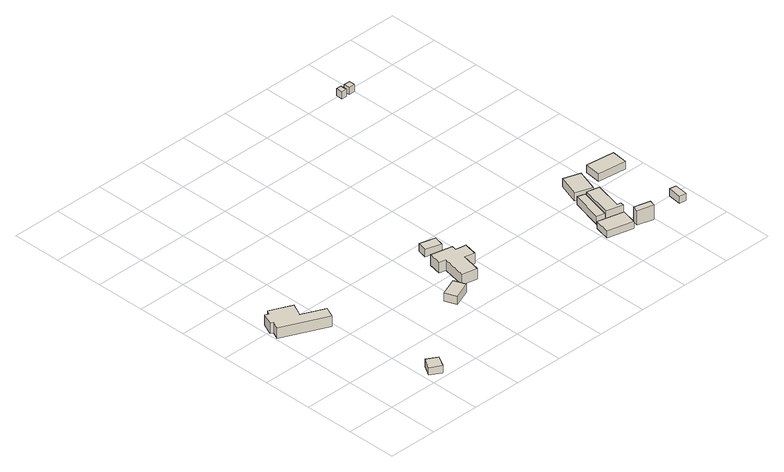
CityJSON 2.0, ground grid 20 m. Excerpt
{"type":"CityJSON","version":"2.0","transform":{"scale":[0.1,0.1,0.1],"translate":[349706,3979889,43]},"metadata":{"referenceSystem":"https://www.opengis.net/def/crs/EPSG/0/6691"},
"CityObjects":{
"building1":{"type":"Building","attributes":{"measuredHeight":3},"geometry":[{"type":"Solid","lod":"1","boundaries":[[[[0,1,2,3]],[[2,4,5,3]],[[1,6,4,2]],[[0,7,6,1]],[[3,5,7,0]],[[4,6,7,5]]]]}]},
"building2":{"type":"Building","attributes":{"measuredHeight":4.9},"geometry":[{"type":"Solid","lod":"1","boundaries":[[[[8,9,10,11,12,13,14,15,16,17]],[[16,18,19,17]],[[15,20,18,16]],[[14,21,20,15]],[[13,22,21,14]],[[12,23,22,13]],[[11,24,23,12]],[[10,25,24,11]],[[9,26,25,10]],[[8,27,26,9]],[[17,19,27,8]],[[18,20,21,22,23,24,25,26,27,19]]]]}]},
"building3":{"type":"Building","attributes":{"measuredHeight":3.5},"geometry":[{"type":"Solid","lod":"1","boundaries":[[[[28,29,30,31]],[[30,32,33,31]],[[29,34,32,30]],[[28,35,34,29]],[[31,33,35,28]],[[32,34,35,33]]]]}]},
"building4":{"type":"Building","attributes":{"measuredHeight":5.7},"geometry":[{"type":"Solid","lod":"1","boundaries":[[[[36,37,38,39,40,41,42,43,44,45]],[[44,46,47,45]],[[43,48,46,44]],[[42,49,48,43]],[[41,50,49,42]],[[40,51,50,41]],[[39,52,51,40]],[[38,53,52,39]],[[37,54,53,38]],[[36,55,54,37]],[[45,47,55,36]],[[46,48,49,50,51,52,53,54,55,47]]]]}]},
"building5":{"type":"Building","attributes":{"measuredHeight":3.1},"geometry":[{"type":"Solid","lod":"1","boundaries":[[[[56,57,58,59]],[[58,60,61,59]],[[57,62,60,58]],[[56,63,62,57]],[[59,61,63,56]],[[60,62,63,61]]]]}]},
"building6":{"type":"Building","attributes":{"measuredHeight":3},"geometry":[{"type":"Solid","lod":"1","boundaries":[[[[64,65,66,67]],[[66,68,69,67]],[[65,70,68,66]],[[64,71,70,65]],[[67,69,71,64]],[[68,70,71,69]]]]}]},
"building7":{"type":"Building","attributes":{"measuredHeight":3.7},"geometry":[{"type":"Solid","lod":"1","boundaries":[[[[72,73,74,75]],[[74,76,77,75]],[[73,78,76,74]],[[72,79,78,73]],[[75,77,79,72]],[[76,78,79,77]]]]}]},
"building8":{"type":"Building","attributes":{"measuredHeight":4.5},"geometry":[{"type":"Solid","lod":"1","boundaries":[[[[80,81,82,83,84,85]],[[84,86,87,85]],[[83,88,86,84]],[[82,89,88,83]],[[81,90,89,82]],[[80,91,90,81]],[[85,87,91,80]],[[86,88,89,90,91,87]]]]}]},
"building9":{"type":"Building","attributes":{"measuredHeight":3},"geometry":[{"type":"Solid","lod":"1","boundaries":[[[[92,93,94,95]],[[94,96,97,95]],[[93,98,96,94]],[[92,99,98,93]],[[95,97,99,92]],[[96,98,99,97]]]]}]},
"building10":{"type":"Building","attributes":{"measuredHeight":3.6},"geometry":[{"type":"Solid","lod":"1","boundaries":[[[[100,101,102,103]],[[102,104,105,103]],[[101,106,104,102]],[[100,107,106,101]],[[103,105,107,100]],[[104,106,107,105]]]]}]},
"building11":{"type":"Building","attributes":{"measuredHeight":3},"geometry":[{"type":"Solid","lod":"1","boundaries":[[[[108,109,110,111]],[[110,112,113,111]],[[109,114,112,110]],[[108,115,114,109]],[[111,113,115,108]],[[112,114,115,113]]]]}]},
"building12":{"type":"Building","attributes":{"measuredHeight":3},"geometry":[{"type":"Solid","lod":"1","boundaries":[[[[116,117,118,119]],[[118,120,121,119]],[[117,122,120,118]],[[116,123,122,117]],[[119,121,123,116]],[[120,122,123,121]]]]}]},
"building13":{"type":"Building","attributes":{"measuredHeight":3.4},"geometry":[{"type":"Solid","lod":"1","boundaries":[[[[124,125,126,127]],[[126,128,129,127]],[[125,130,128,126]],[[124,131,130,125]],[[127,129,131,124]],[[128,130,131,129]]]]}]},
"building14":{"type":"Building","attributes":{"measuredHeight":3},"geometry":[{"type":"Solid","lod":"1","boundaries":[[[[132,133,134,135]],[[134,136,137,135]],[[133,138,136,134]],[[132,139,138,133]],[[135,137,139,132]],[[136,138,139,137]]]]}]}
},
"vertices":[
[272,48,19],[246,3,19],[203,28,19],[230,73,19],[203,28,49],[230,73,49],[246,3,49],[272,48,49],
[200,511,9],[180,467,9],[0,550,9],[14,581,9],[2,587,9],[24,634,9],[39,627,9],[47,644,9],[134,604,9],[110,552,9],[134,604,52],[110,552,52],[47,644,52],[39,627,52],[24,634,52],[2,587,52],[14,581,52],[0,550,52],[180,467,52],[200,511,52],
[612,321,20],[630,274,20],[558,246,20],[540,293,20],[558,246,55],[540,293,55],[630,274,55],[612,321,55],
[735,447,26],[731,428,26],[772,420,26],[761,366,26],[721,375,26],[704,297,26],[644,309,26],[665,408,26],[638,414,26],[649,465,26],[638,414,70],[649,465,70],[665,408,70],[644,309,70],[704,297,70],[721,375,70],[761,366,70],[772,420,70],[731,428,70],[735,447,70],
[745,537,24],[735,498,24],[671,514,24],[681,553,24],[671,514,55],[681,553,55],[735,498,55],[745,537,55],
[1305,149,6],[1202,174,6],[1217,237,6],[1320,212,6],[1217,237,36],[1320,212,36],[1202,174,36],[1305,149,36],
[1282,359,22],[1249,231,22],[1217,239,22],[1251,367,22],[1217,239,55],[1251,367,55],[1249,231,55],[1282,359,55],
[1335,344,22],[1307,232,22],[1322,229,22],[1319,214,22],[1253,230,22],[1284,356,22],[1253,230,64],[1284,356,64],[1319,214,64],[1322,229,64],[1307,232,64],[1335,344,64],
[1382,130,15],[1317,147,15],[1324,171,15],[1389,154,15],[1324,171,75],[1389,154,75],[1317,147,75],[1382,130,75],
[1256,385,25],[1286,473,25],[1354,451,25],[1324,362,25],[1354,451,58],[1324,362,58],[1286,473,58],[1256,385,58],
[1534,176,24],[1527,121,24],[1499,125,24],[1506,180,24],[1499,125,54],[1506,180,54],[1527,121,54],[1534,176,54],
[1160,1407,1],[1161,1381,1],[1140,1381,1],[1140,1408,1],[1140,1381,31],[1140,1408,31],[1161,1381,31],[1160,1407,31],
[1511,395,24],[1395,408,24],[1403,474,24],[1518,461,24],[1403,474,55],[1518,461,55],[1395,408,55],[1511,395,55],
[1200,1405,1],[1200,1382,1],[1175,1381,1],[1175,1406,1],[1175,1381,31],[1175,1406,31],[1200,1382,31],[1200,1405,31]
]}
